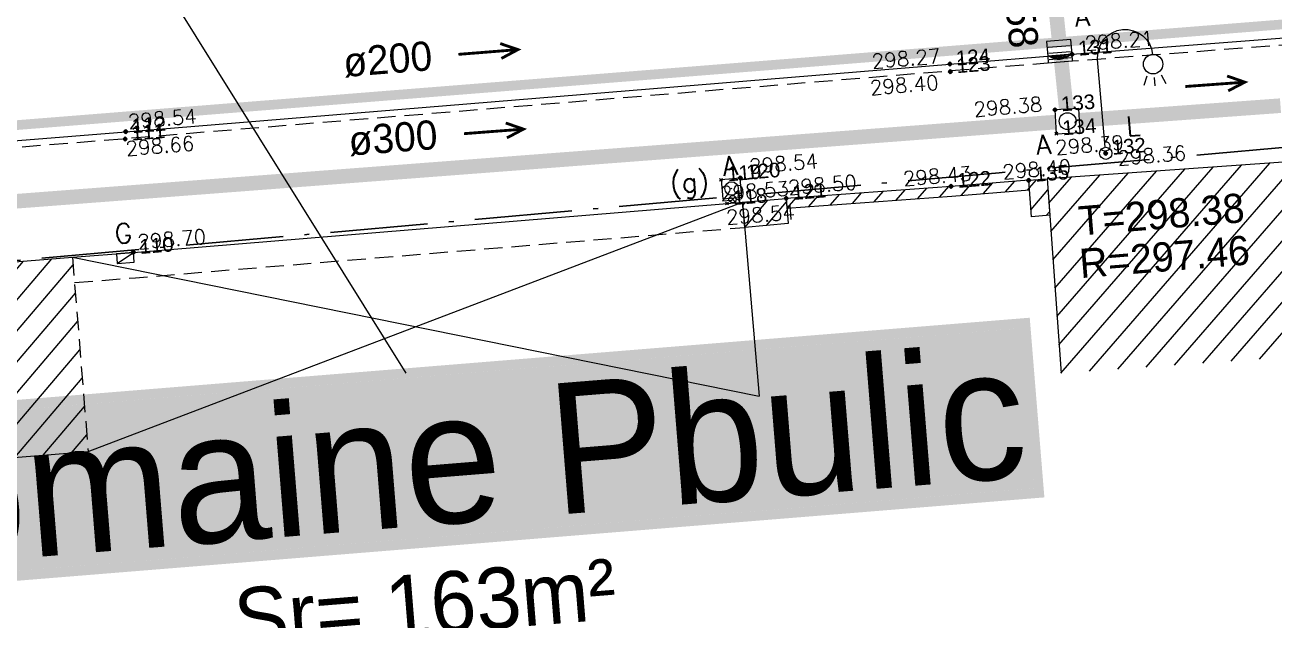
# Model space of a CAD drawing. Header units: metres. Extents: x 1851758 to 1852050, y 5187822 to 5188223.
# Drawn here: x 1851935.4 to 1851961.04, y 5187865.93 to 5187878.14 of the extents above; entities that cross this region are included whole.
import ezdxf
from ezdxf.enums import TextEntityAlignment as Align

# ---------------------------------------------------------------- set-up
doc = ezdxf.new("R2010")
doc.units = ezdxf.units.M
doc.header["$LTSCALE"] = 2.5
doc.header["$PDMODE"] = 35
doc.header["$PDSIZE"] = 0.03
for name, pattern in [('L32', [2.5, 2, -0.1, 0.1, -0.1, 0.1, -0.1]), ('L5', [1.15, 0.8, -0.175, 0, -0.175]), ('L8', [0.225, 0.15, -0.075])]:
    doc.linetypes.add(name, pattern=pattern)
doc.layers.get('0').update_dxf_attribs({"linetype": 'CONTINUOUS', "lineweight": 30})
for name, color, linetype in [('_SSL_ASS_EP', 5, 'L32'), ('_SSL_ASS_EP_TXT', 5, 'CONTINUOUS'), ('_SSL_ASS_UN', 34, 'L32'), ('_SSL_ASS_UN_TXT', 34, 'CONTINUOUS'), ('BAT', 7, 'CONTINUOUS'), ('BAT_HAC', 251, 'CONTINUOUS')]:
    doc.layers.add(name, color=color, linetype=linetype)
for name, color, linetype, lineweight in [('ASS', 5, 'CONTINUOUS', 5), ('ASS_TXT', 5, 'CONTINUOUS', 5), ('BAT_ANN', 7, 'CONTINUOUS', 15), ('CLO_HAC', 251, 'CONTINUOUS', 15), ('CLO_MUR', 7, 'CONTINUOUS', 15), ('ECL', 6, 'CONTINUOUS', 5), ('ECL_TXT', 6, 'CONTINUOUS', 5), ('GAZ', 20, 'CONTINUOUS', 5), ('GAZ_TXT', 20, 'CONTINUOUS', 5), ('P', 7, 'CONTINUOUS', 50), ('PAR', 11, 'L5', 30), ('PRO_PAR_TXT', 157, 'CONTINUOUS', 20), ('VOI', 251, 'CONTINUOUS', 20), ('Z', 7, 'CONTINUOUS', 9)]:
    doc.layers.add(name, color=color, linetype=linetype, lineweight=lineweight)
for name, color, linetype, plot in [('BAT_CON', 5, 'CONTINUOUS', False), ('N', 1, 'CONTINUOUS', False), ('NCACHE', 7, 'CONTINUOUS', False), ('PCACHE', 7, 'CONTINUOUS', False), ('ZCACHE', 7, 'CONTINUOUS', False)]:
    doc.layers.add(name, color=color, linetype=linetype, plot=plot)
doc.styles.add('_ECRITURE', font='NEWSGOTN.TTF')
doc.styles.add('_ECRITURE_GRAS', font='NEWSGOTB.TTF')
doc.styles.add('SIMPLEX', font='SIMPLEX.SHX', dxfattribs={"oblique": 27})
doc.styles.get("Standard").update_dxf_attribs({"font": 'arial.ttf'})
pattern_1 = [(49.183, (1851951.04212, 5187874.3846), (-0.240285, 0.207532), [])]

# ---------------------------------------------------------------- blocks, each defined once
blk = doc.blocks.new('fleche')
at = {"color": 0, "linetype": 'ByBlock', "lineweight": -2, "const_width": 0.049, "flags": 128}
for points in [[(0, 0), (1.021, -0.075)], [(0.717, -0.181), (1.021, -0.075), (0.736, 0.074)]]:
    blk.add_lwpolyline(points, dxfattribs=at)
blk = doc.blocks.new('TCPOINT')
blk.add_point((0, 0))
at = {"layer": 'N'}
blk.add_attdef('MAT', (0.2, 0.2), '', height=0.34, dxfattribs=at)
at = {"layer": 'Z', "style": 'SIMPLEX'}
blk.add_attdef('ALT', (0.2, -0.54), '', height=0.34, dxfattribs=at)
blk = doc.blocks.new('*U38')
at = {"layer": 'ASS', "flags": 128}
for points in [[(0, 0.5), (0, 0)], [(0.137, 0.5), (0, 0.5)], [(0.018, 0.446), (0.018, 0.051)], [(0.037, 0.416), (0.037, 0.081)], [(0.055, 0.377), (0.055, 0.12)], [(0.073, 0.315), (0.073, 0.182)], [(0.137, 0), (0.137, 0.5)], [(0, 0), (0.137, 0)]]:
    blk.add_lwpolyline(points, dxfattribs=at)
blk.add_lwpolyline([(0, 0.026, 0.357438), (0, 0.471)], format="xyb", dxfattribs=at)
blk = doc.blocks.new('*U63')
at = {"layer": 'ASS'}
for p, q in [((-0.075, 0.025), (-0.075, 0.475)), ((0.05, 0.025), (0.05, 0.475)), ((0.175, 0.025), (0.175, 0.475))]:
    blk.add_line(p, q, dxfattribs=at)
at = {"layer": 'ASS', "flags": 128}
for points in [[(0, 0.5), (0, 0)], [(0.3, 0.5), (0, 0.5)], [(0.3, 0), (0.3, 0.5)], [(0, 0), (0.3, 0)]]:
    blk.add_lwpolyline(points, dxfattribs=at)
at = {"layer": 'ASS_TXT', "style": 'SIMPLEX'}
blk.add_text('A', height=0.4, rotation=269.7822, dxfattribs=at).set_placement((0.752, -0.265), align=Align.MIDDLE)
blk = doc.blocks.new('*U51')
at = {"layer": 'GAZ'}
blk.add_lwpolyline([(0.2, 0), (0, 0.35)], dxfattribs=at)
at = {"layer": 'GAZ', "flags": 128}
for points in [[(0, 0.35), (0, 0)], [(0.2, 0.35), (0, 0.35)], [(0.2, 0), (0.2, 0.35)], [(0, 0), (0.2, 0)]]:
    blk.add_lwpolyline(points, dxfattribs=at)
at = {"layer": 'GAZ_TXT', "style": 'SIMPLEX'}
blk.add_text('G', height=0.4, rotation=90, dxfattribs=at).set_placement((-0.408, 0.176), align=Align.MIDDLE)
blk = doc.blocks.new('*U52')
at = {"layer": 'ASS'}
blk.add_lwpolyline([(0, 0), (0.394, 0), (0.394, 0.394), (0, 0.394)], close=True, dxfattribs=at)
for radius in [0.138, 0.00395]:
    blk.add_circle((0.197, 0.197), radius, dxfattribs=at)
at = {"layer": 'ASS_TXT', "style": 'SIMPLEX'}
blk.add_text('A', height=0.4, rotation=90.4619, dxfattribs=at).set_placement((-0.267, 0.207), align=Align.MIDDLE)
blk = doc.blocks.new('*U53')
at = {"layer": 'ASS', "flags": 128}
for points in [[(-0.053, -0.053), (0.053, 0.053)], [(-0.053, 0.053), (0.053, -0.053)]]:
    blk.add_lwpolyline(points, dxfattribs=at)
at = {"layer": 'ASS'}
blk.add_circle((0, 0), 0.075, dxfattribs=at)
at = {"layer": 'ASS_TXT', "style": 'SIMPLEX'}
blk.add_text('(g)', height=0.4, rotation=4.1518, dxfattribs=at).set_placement((-0.886, 0.321), align=Align.MIDDLE)
blk = doc.blocks.new('*U54')
at = {"layer": 'ASS'}
blk.add_lwpolyline([(0, 0), (0.493, 0), (0.493, 0.493), (0, 0.493)], close=True, dxfattribs=at)
for radius in [0.173, 0.00493]:
    blk.add_circle((0.247, 0.246), radius, dxfattribs=at)
at = {"layer": 'ASS_TXT', "style": 'SIMPLEX'}
blk.add_text('A', height=0.4, rotation=1.3363, dxfattribs=at).set_placement((-0.276, -0.207), align=Align.MIDDLE)
blk = doc.blocks.new('ECL_01')
at = {"layer": 'ECL'}
blk.add_lwpolyline([(0, 0.125), (0, 1.935, -0.995687), (1.132, 1.94)], format="xyb", dxfattribs=at)
for points in [[(0.978, 1.507), (0.896, 1.319)], [(1.125, 1.465), (1.125, 1.293)], [(1.272, 1.507), (1.354, 1.319)]]:
    blk.add_lwpolyline(points, dxfattribs=at)
for centre, radius in [((1.125, 1.74), 0.2), ((0, 0), 0.125)]:
    blk.add_circle(centre, radius, dxfattribs=at)
at = {"layer": 'ECL_TXT', "style": 'SIMPLEX'}
blk.add_text('L', height=0.4, dxfattribs=at).set_placement((0.608, 0.514), align=Align.MIDDLE)
blk = doc.blocks.new('*U115')
at = {"layer": 'PRO_PAR_TXT', "color": 157}
for points in [[(-2.691, 5.213), (0, 0)], [(-0.224, 0.631), (-0.384, 0.549)], [(-0.224, 0.631), (0, 0), (-0.384, 0.549)]]:
    blk.add_lwpolyline(points, dxfattribs=at)
blk.add_solid([(0, 0), (-0.384, 0.549), (-0.224, 0.631)], dxfattribs=at)

msp = doc.modelspace()

# ---------------------------------------------------------------- hatches: boundary and pattern name
at = {"layer": 'BAT'}
h = msp.add_hatch(dxfattribs=at)
h.set_pattern_fill('ANSI31', color=256, scale=0.13)
h.set_pattern_definition([(49.5624, (1851931.70022, 5187868.9891), (-0.31415, 0.267718), [])])
h.paths.add_polyline_path([(1851931.7, 5187868.989), (1851931.382, 5187872.976), (1851936.376, 5187873.375), (1851936.699, 5187869.388)])
at = {"layer": 'BAT_HAC'}
h = msp.add_hatch(dxfattribs=at)
h.set_pattern_fill('ANSI31', color=256, scale=0.13)
h.set_pattern_definition([(49.0537, (1851956.66582, 5187870.9963), (-0.31176, 0.270496), [])])
h.paths.add_polyline_path([(1851967.034, 5187871.731), (1851966.751, 5187875.721), (1851956.383, 5187874.986), (1851956.666, 5187870.996)])
at = {"layer": 'CLO_HAC'}
h = msp.add_hatch(dxfattribs=at)
h.set_pattern_fill('ANSI31', color=256, scale=0.1)
h.set_pattern_definition(pattern_1)
h.paths.add_polyline_path([(1851956.004, 5187874.957), (1851954.41, 5187874.831), (1851951.025, 5187874.584), (1851951.042, 5187874.385), (1851954.425, 5187874.632), (1851956.02, 5187874.757)])
h = msp.add_hatch(dxfattribs=at)
h.set_pattern_fill('ANSI31', color=256, scale=0.1)
h.set_pattern_definition(pattern_1)
h.paths.add_polyline_path([(1851956.004, 5187874.957), (1851956.383, 5187874.986), (1851956.436, 5187874.238), (1851956.063, 5187874.209)])
h = msp.add_hatch(dxfattribs=at)
h.set_pattern_fill('ANSI31', color=256, scale=0.1)
h.set_pattern_definition([(49.895, (1851950.17394, 5187873.9891), (-0.24284, 0.20453), [])])
h.paths.add_polyline_path([(1851950.13, 5187874.507), (1851951.025, 5187874.584), (1851951.069, 5187874.066), (1851950.174, 5187873.989)])
at = {"layer": 'PRO_PAR_TXT'}
msp.add_hatch(color=51, dxfattribs=at).paths.add_polyline_path([(1851930.625, 5187869.873), (1851955.842, 5187871.92), (1851956.109, 5187868.631), (1851930.892, 5187866.584)])

# ---------------------------------------------------------------- linework, layer by layer
at = {"layer": '_SSL_ASS_EP', "const_width": 0.3, "flags": 128}
for points in [[(1851956.062, 5187883.224), (1851956.628, 5187877.823)], [(1851956.659, 5187877.525), (1851956.775, 5187876.415)], [(1851957.047, 5187876.188), (1851961.171, 5187876.488)], [(1851919.8, 5187873.351), (1851956.555, 5187876.151)]]:
    msp.add_lwpolyline(points, dxfattribs=at)
at = {"layer": '_SSL_ASS_UN', "const_width": 0.2, "flags": 128}
msp.add_lwpolyline([(1851896.941, 5187873.041), (1851989.175, 5187880.382)], dxfattribs=at)
at = {"layer": 'BAT', "flags": 128}
for points in [[(1851967.034, 5187871.731), (1851966.751, 5187875.721), (1851956.383, 5187874.986), (1851956.666, 5187870.996)], [(1851931.7, 5187868.989), (1851931.382, 5187872.976), (1851936.376, 5187873.375)]]:
    msp.add_lwpolyline(points, dxfattribs=at)
at = {"layer": 'BAT', "linetype": 'L8', "flags": 128}
msp.add_lwpolyline([(1851936.376, 5187873.375), (1851936.699, 5187869.388)], dxfattribs=at)
at = {"layer": 'BAT_ANN', "flags": 128}
for points in [[(1851936.376, 5187873.375), (1851937.627, 5187873.475), (1851949.811, 5187874.48), (1851950.13, 5187874.507), (1851950.471, 5187870.522)], [(1851936.699, 5187869.388), (1851950.13, 5187874.507)], [(1851936.376, 5187873.375), (1851950.471, 5187870.522)]]:
    msp.add_lwpolyline(points, dxfattribs=at)
at = {"layer": 'BAT_ANN', "linetype": 'L8', "flags": 128}
msp.add_lwpolyline([(1851936.418, 5187872.857), (1851937.669, 5187872.956), (1851949.854, 5187873.962), (1851950.174, 5187873.989)], dxfattribs=at)
at = {"layer": 'BAT_CON', "flags": 128}
msp.add_lwpolyline([(1851931.7, 5187868.989), (1851936.699, 5187869.388)], dxfattribs=at)
at = {"layer": 'CLO_MUR', "flags": 128}
for points in [[(1851956.004, 5187874.957), (1851954.41, 5187874.831), (1851951.025, 5187874.584), (1851951.042, 5187874.385), (1851954.425, 5187874.632), (1851956.02, 5187874.757)], [(1851950.13, 5187874.507), (1851951.025, 5187874.584), (1851951.069, 5187874.066), (1851950.174, 5187873.989)]]:
    msp.add_lwpolyline(points, close=True, dxfattribs=at)
at = {"layer": 'CLO_MUR'}
msp.add_lwpolyline([(1851956.004, 5187874.957), (1851956.383, 5187874.986), (1851956.436, 5187874.238), (1851956.063, 5187874.209)], close=True, dxfattribs=at)
at = {"layer": 'PAR', "flags": 128}
msp.add_lwpolyline([(1851831.986, 5187864.702), (1851865.826, 5187867.138), (1851900.301, 5187870.151), (1851928.962, 5187872.752), (1851949.784, 5187874.612), (1851955.395, 5187875.111), (1851966.855, 5187876.132), (1851991.766, 5187878.321), (1852005.198, 5187879.551), (1852009.438, 5187879.942), (1852023.369, 5187881.222), (1852029.419, 5187881.772)], dxfattribs=at)
at = {"layer": 'PRO_PAR_TXT', "color": 157, "const_width": 0.2, "flags": 128}
msp.add_lwpolyline([(1851930.517, 5187869.965), (1851955.933, 5187872.028), (1851956.217, 5187868.539), (1851930.8, 5187866.476)], close=True, dxfattribs=at)
at = {"layer": 'VOI', "flags": 128}
msp.add_lwpolyline([(1851859.646, 5187869.636), (1851867.699, 5187870.308), (1851869.715, 5187870.481), (1851875.476, 5187870.927), (1851887.996, 5187871.964), (1851899.713, 5187872.888), (1851905.391, 5187873.353), (1851911.235, 5187873.839), (1851919.733, 5187874.525), (1851937.47, 5187875.954), (1851954.385, 5187877.343), (1851956.892, 5187877.544), (1851970.834, 5187878.616), (1851979.357, 5187879.33), (1851982.577, 5187879.569), (1851996.99, 5187880.517)], dxfattribs=at)
at = {"layer": 'VOI', "linetype": 'L8', "flags": 128}
msp.add_lwpolyline([(1851859.657, 5187869.499), (1851867.71, 5187870.171), (1851869.726, 5187870.344), (1851875.487, 5187870.79), (1851888.007, 5187871.827), (1851899.724, 5187872.751), (1851905.402, 5187873.216), (1851911.246, 5187873.702), (1851919.744, 5187874.388), (1851937.481, 5187875.817), (1851954.396, 5187877.206), (1851956.903, 5187877.407), (1851970.845, 5187878.479), (1851979.368, 5187879.193), (1851982.586, 5187879.432), (1851996.999, 5187880.38)], dxfattribs=at)

# ---------------------------------------------------------------- block references
at = {"layer": '_SSL_ASS_EP_TXT', "xscale": 1.196999999995604, "yscale": 1.196999999995604, "zscale": 1.196999999995604}
for p, rotation in [((1851959.217, 5187876.881), 8.384361811837211), ((1851944.412, 5187875.913), 8.57472177388346)]:
    msp.add_blockref('fleche', p, dxfattribs=dict(at, rotation=rotation))
at = {"layer": '_SSL_ASS_UN_TXT', "linetype": 'Continuous', "ltscale": 0.2, "xscale": 1.196999999995604, "yscale": 1.196999999995604, "zscale": 1.196999999995604, "rotation": 8.768898799868166}
msp.add_blockref('fleche', (1851944.299, 5187877.541), dxfattribs=at)
at = {"layer": 'ASS'}
for name, p, rotation in [('*U63', (1851956.892, 5187877.544), 94.5738702113938), ('*U38', (1851956.394, 5187877.504), 274.5738702331271), ('*U54', (1851956.568, 5187875.911), 3.056430708379263), ('*U52', (1851949.69, 5187874.966), 275.2782103359773)]:
    msp.add_blockref(name, p, dxfattribs=dict(at, rotation=rotation))
msp.add_blockref('*U53', (1851949.926, 5187874.567), dxfattribs=at)
at = {"layer": 'ECL', "rotation": 4.908398583899776}
msp.add_blockref('ECL_01', (1851957.584, 5187875.51), dxfattribs=at)
at = {"layer": 'GAZ', "rotation": 274.5624038539705}
msp.add_blockref('*U51', (1851937.278, 5187873.447), dxfattribs=at)
at = {"layer": 'P'}
ref = msp.add_blockref('TCPOINT', (1851956.892, 5187877.544, 298.21), dxfattribs=dict(at, rotation=301.9002445867005))
ref.add_attrib('MAT', '131', (1851957.03, 5187877.512, 298.21), dxfattribs={"layer": 'N', "height": 0.3, "rotation": 4.6408})
ref.add_attrib('ALT', '298.21', dxfattribs={"layer": 'Z', "height": 0.3, "rotation": 4.6408, "style": 'SIMPLEX'}).set_placement((1851957.142, 5187877.913, 298.21), align=Align.TOP_LEFT)
ref = msp.add_blockref('TCPOINT', (1851954.385, 5187877.343, 298.27), dxfattribs=dict(at, rotation=301.9002445867005))
ref.add_attrib('MAT', '124', (1851954.523, 5187877.311, 298.27), dxfattribs={"layer": 'N', "height": 0.3, "rotation": 4.6408})
ref.add_attrib('ALT', '298.27', dxfattribs={"layer": 'Z', "height": 0.3, "rotation": 4.6408, "style": 'SIMPLEX'}).set_placement((1851952.77, 5187877.547, 298.27), align=Align.TOP_LEFT)
ref = msp.add_blockref('TCPOINT', (1851954.393, 5187877.187, 298.4), dxfattribs=dict(at, rotation=301.9002445867005))
ref.add_attrib('MAT', '123', (1851954.531, 5187877.155, 298.4), dxfattribs={"layer": 'N', "height": 0.3, "rotation": 4.6408})
ref.add_attrib('ALT', '298.40', dxfattribs={"layer": 'Z', "height": 0.3, "rotation": 4.6408, "style": 'SIMPLEX'}).set_placement((1851952.731, 5187877.002, 298.4), align=Align.TOP_LEFT)
ref = msp.add_blockref('TCPOINT', (1851956.541, 5187876.403, 298.38), dxfattribs=dict(at, rotation=301.9002445867005))
ref.add_attrib('MAT', '133', (1851956.679, 5187876.371, 298.38), dxfattribs={"layer": 'N', "height": 0.3, "rotation": 4.6408})
ref.add_attrib('ALT', '298.38', dxfattribs={"layer": 'Z', "height": 0.3, "rotation": 4.6408, "style": 'SIMPLEX'}).set_placement((1851954.859, 5187876.558, 298.38), align=Align.TOP_LEFT)
ref = msp.add_blockref('TCPOINT', (1851937.47, 5187875.954, 298.54), dxfattribs=dict(at, rotation=301.9002445867005))
ref.add_attrib('MAT', '112', (1851937.608, 5187875.922, 298.54), dxfattribs={"layer": 'N', "height": 0.3, "rotation": 4.6408})
ref.add_attrib('ALT', '298.54', dxfattribs={"layer": 'Z', "height": 0.3, "rotation": 4.6408, "style": 'SIMPLEX'}).set_placement((1851937.504, 5187876.311, 298.54), align=Align.TOP_LEFT)
ref = msp.add_blockref('TCPOINT', (1851937.458, 5187875.802, 298.66), dxfattribs=dict(at, rotation=301.9002445867005))
ref.add_attrib('MAT', '111', (1851937.596, 5187875.77, 298.66), dxfattribs={"layer": 'N', "height": 0.3, "rotation": 4.6408})
ref.add_attrib('ALT', '298.66', dxfattribs={"layer": 'Z', "height": 0.3, "rotation": 4.6408, "style": 'SIMPLEX'}).set_placement((1851937.455, 5187875.754, 298.66), align=Align.TOP_LEFT)
ref = msp.add_blockref('TCPOINT', (1851957.584, 5187875.51, 298.36), dxfattribs=dict(at, rotation=301.9002445867005))
ref.add_attrib('MAT', '132', (1851957.721, 5187875.478, 298.36), dxfattribs={"layer": 'N', "height": 0.3, "rotation": 4.6408})
ref.add_attrib('ALT', '298.36', dxfattribs={"layer": 'Z', "height": 0.3, "rotation": 4.6408, "style": 'SIMPLEX'}).set_placement((1851957.812, 5187875.558, 298.36), align=Align.TOP_LEFT)
ref = msp.add_blockref('TCPOINT', (1851950.083, 5187875.002, 298.54), dxfattribs=dict(at, rotation=301.9002445867005))
ref.add_attrib('MAT', '120', (1851950.22, 5187874.97, 298.54), dxfattribs={"layer": 'N', "height": 0.3, "rotation": 4.6408})
ref.add_attrib('ALT', '298.54', dxfattribs={"layer": 'Z', "height": 0.3, "rotation": 4.6408, "style": 'SIMPLEX'}).set_placement((1851950.254, 5187875.392, 298.54), align=Align.TOP_LEFT)
ref = msp.add_blockref('TCPOINT', (1851956.004, 5187874.957, 298.4), dxfattribs=dict(at, rotation=301.9002445867005))
ref.add_attrib('MAT', '135', (1851956.142, 5187874.925, 298.4), dxfattribs={"layer": 'N', "height": 0.3, "rotation": 4.6408})
ref.add_attrib('ALT', '298.40', dxfattribs={"layer": 'Z', "height": 0.3, "rotation": 4.6408, "style": 'SIMPLEX'}).set_placement((1851955.451, 5187875.275, 298.4), align=Align.TOP_LEFT)
ref = msp.add_blockref('TCPOINT', (1851951.025, 5187874.584, 298.5), dxfattribs=dict(at, rotation=301.9002445867005))
ref.add_attrib('MAT', '121', (1851951.163, 5187874.552, 298.5), dxfattribs={"layer": 'N', "height": 0.3, "rotation": 4.6408})
ref.add_attrib('ALT', '298.50', dxfattribs={"layer": 'Z', "height": 0.3, "rotation": 4.6408, "style": 'SIMPLEX'}).set_placement((1851951.051, 5187874.956, 298.5), align=Align.TOP_LEFT)
ref = msp.add_blockref('TCPOINT', (1851954.41, 5187874.831, 298.43), dxfattribs=dict(at, rotation=301.9002445867005))
ref.add_attrib('MAT', '122', (1851954.547, 5187874.799, 298.43), dxfattribs={"layer": 'N', "height": 0.3, "rotation": 4.6408})
ref.add_attrib('ALT', '298.43', dxfattribs={"layer": 'Z', "height": 0.3, "rotation": 4.6408, "style": 'SIMPLEX'}).set_placement((1851953.409, 5187875.136, 298.43), align=Align.TOP_LEFT)
ref = msp.add_blockref('TCPOINT', (1851937.627, 5187873.475, 298.7), dxfattribs=dict(at, rotation=301.9002445867005))
ref.add_attrib('MAT', '110', (1851937.765, 5187873.443, 298.7), dxfattribs={"layer": 'N', "height": 0.3, "rotation": 4.6408})
ref.add_attrib('ALT', '298.70', dxfattribs={"layer": 'Z', "height": 0.3, "rotation": 4.6408, "style": 'SIMPLEX'}).set_placement((1851937.698, 5187873.84, 298.7), align=Align.TOP_LEFT)
at = {"layer": 'PCACHE'}
ref = msp.add_blockref('TCPOINT', (1851956.568, 5187875.911, 298.39), dxfattribs=dict(at, rotation=301.9002445867005))
ref.add_attrib('MAT', '134', (1851956.706, 5187875.879, 298.39), dxfattribs={"layer": 'NCACHE', "height": 0.3, "rotation": 4.6408})
ref.add_attrib('ALT', '298.39', dxfattribs={"layer": 'ZCACHE', "height": 0.3, "rotation": 4.6408, "style": 'SIMPLEX'}).set_placement((1851956.536, 5187875.773, 298.39), align=Align.TOP_LEFT)
ref = msp.add_blockref('TCPOINT', (1851949.69, 5187874.966, 298.53), dxfattribs=dict(at, rotation=301.9002445867005))
ref.add_attrib('MAT', '119', (1851949.828, 5187874.934, 298.53), dxfattribs={"layer": 'NCACHE', "height": 0.3, "rotation": 4.6408})
ref.add_attrib('ALT', '298.53', dxfattribs={"layer": 'ZCACHE', "height": 0.3, "rotation": 4.6408, "style": 'SIMPLEX'}).set_placement((1851949.658, 5187874.828, 298.53), align=Align.TOP_LEFT)
ref = msp.add_blockref('TCPOINT', (1851949.811, 5187874.48, 298.54), dxfattribs=dict(at, rotation=301.9002445867005))
ref.add_attrib('MAT', '118', (1851949.948, 5187874.448, 298.54), dxfattribs={"layer": 'NCACHE', "height": 0.3, "rotation": 4.6408})
ref.add_attrib('ALT', '298.54', dxfattribs={"layer": 'ZCACHE', "height": 0.3, "rotation": 4.6408, "style": 'SIMPLEX'}).set_placement((1851949.779, 5187874.342, 298.54), align=Align.TOP_LEFT)
at = {"layer": 'PRO_PAR_TXT', "xscale": 2.5, "yscale": 2.5, "zscale": 2.5, "rotation": 184.6407949729945}
msp.add_blockref('*U115', (1851935.467, 5187883.442), dxfattribs=at)

# ---------------------------------------------------------------- texts
at = {"layer": '_SSL_ASS_EP_TXT', "style": '_ECRITURE'}
for s, rotation, p in [('fe=297.58', 275.9827, (1851955.243, 5187881.218)), ('ø300', 4.3564, (1851942.065, 5187875.462)), ('T=298.38', 4.6408, (1851957.05, 5187873.822)), ('R=297.46', 4.6408, (1851957.069, 5187872.947))]:
    msp.add_text(s, height=0.6, rotation=rotation, dxfattribs=at).set_placement(p)
at = {"layer": '_SSL_ASS_UN_TXT', "style": '_ECRITURE'}
msp.add_text('ø200', height=0.6, rotation=4.5506, dxfattribs=at).set_placement((1851941.958, 5187877.075))
at = {"layer": 'PRO_PAR_TXT', "color": 157}
for s, height, style, p in [('Domaine Pbulic', 2.6875, '_ECRITURE_GRAS', (1851943.367, 5187869.252)), ('Sr= 163m²', 1.25, '_ECRITURE', (1851943.609, 5187866.262))]:
    msp.add_text(s, height=height, rotation=4.6408, dxfattribs=dict(at, style=style)).set_placement(p, align=Align.MIDDLE)

doc.saveas('drawing.dxf')
